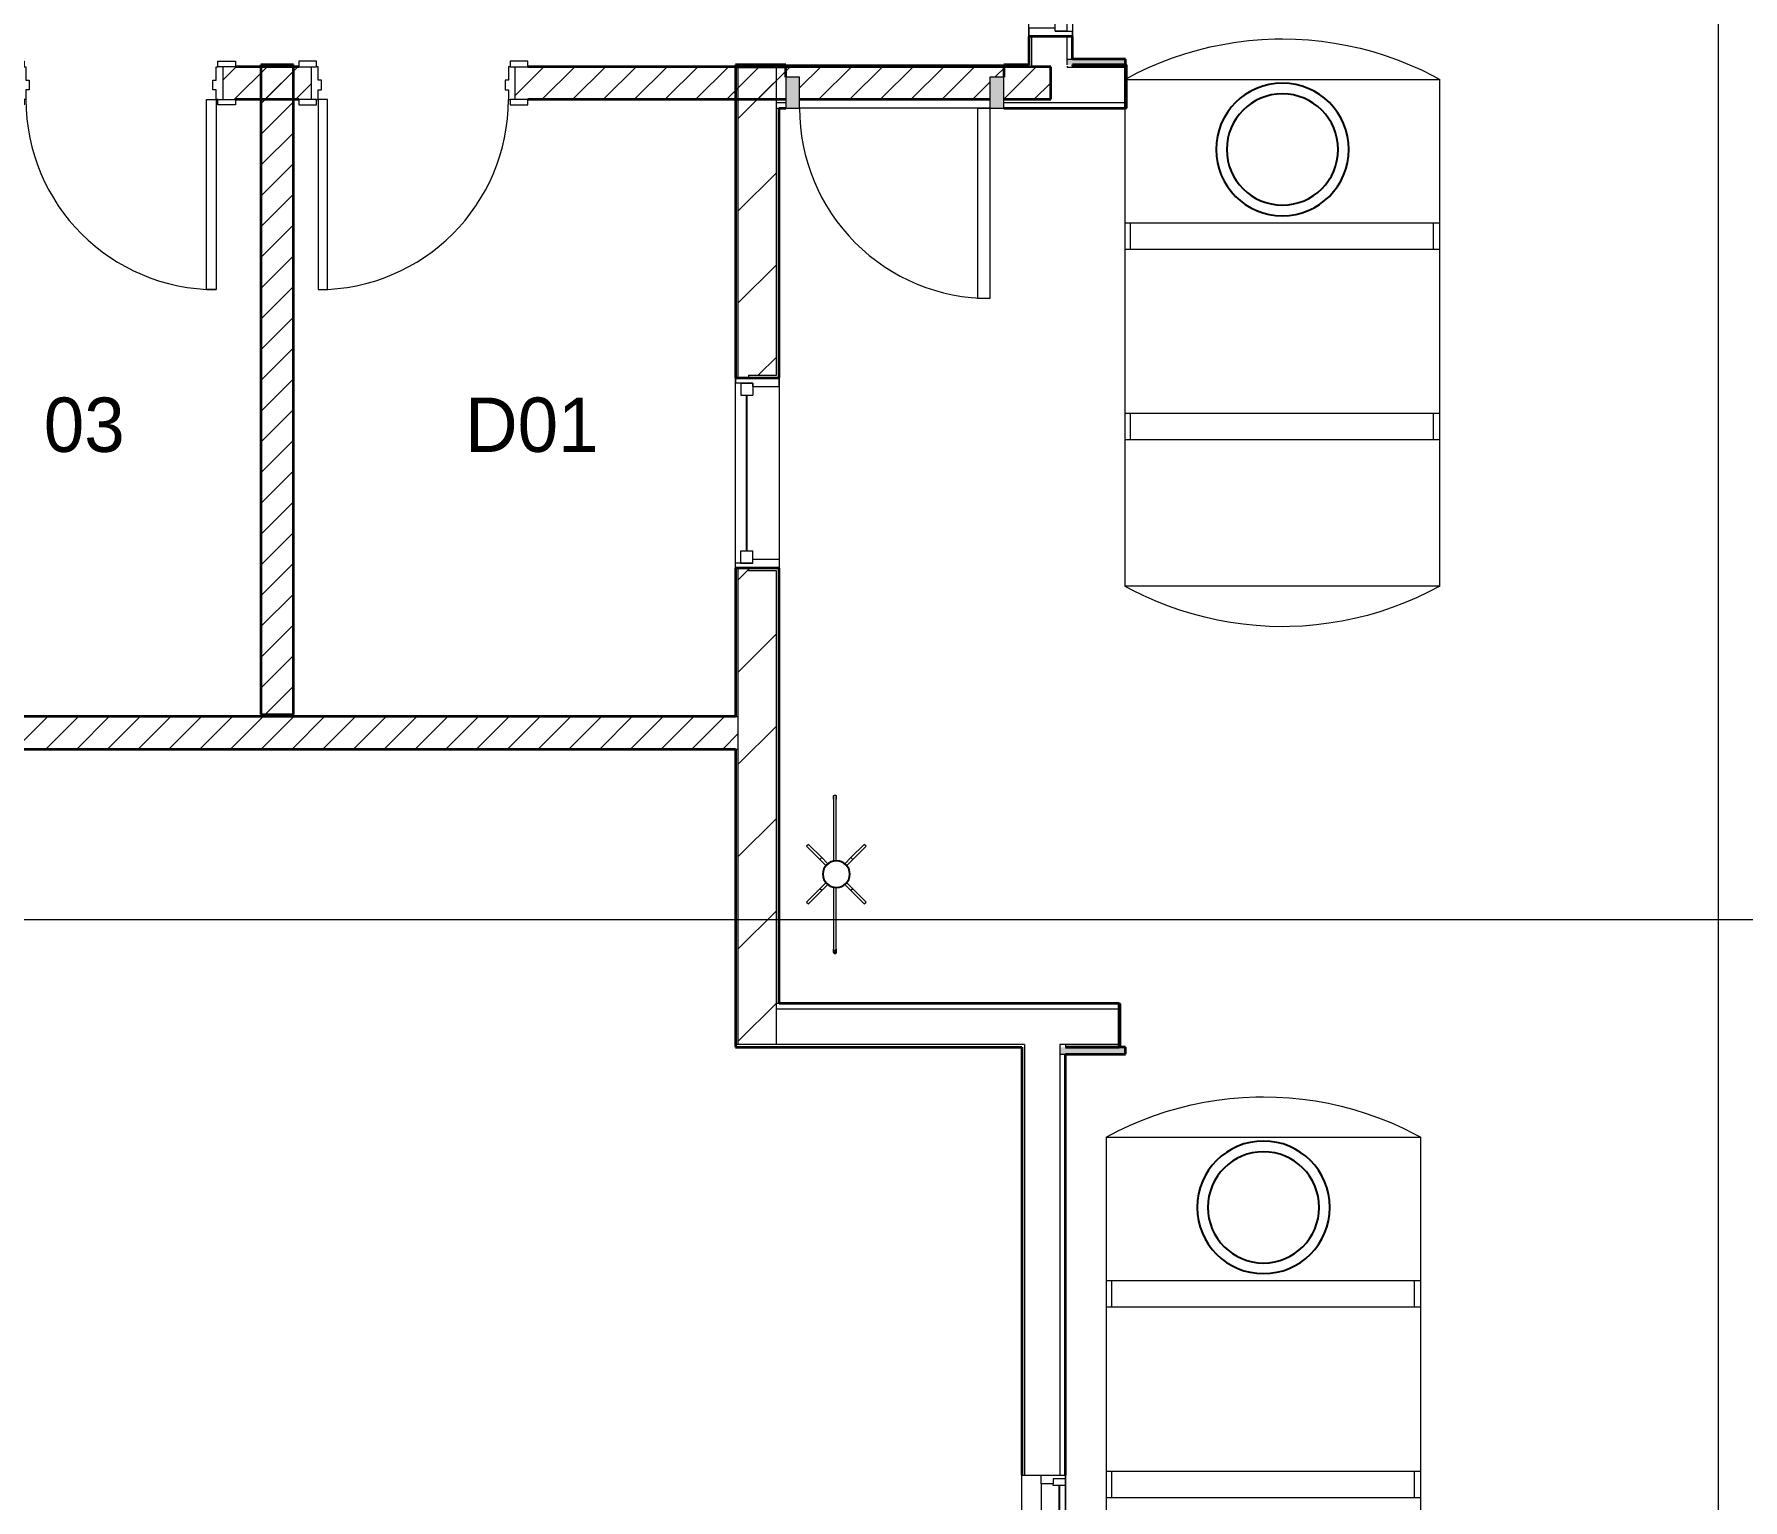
# Model space of a CAD drawing. Header units: metres. Extents: x -3 to 175, y -5 to 18.
# Drawn here: x 119.59 to 125.87, y 3.8 to 9.19 of the extents above; entities that cross this region are included whole.
import ezdxf

# ---------------------------------------------------------------- set-up
doc = ezdxf.new("R2010")
doc.units = ezdxf.units.M
for name, color, linetype, lineweight in [('A-DOOR', 7, 'Continuous', 9), ('A-DOOR-FRAM', 7, 'Continuous', 18), ('A-GENM', 7, 'Continuous', 9), ('A-GLAZ', 7, 'Continuous', 9), ('A-WALL', 7, 'Continuous', 9), ('A-WALL-PATT', 7, 'Continuous', 35), ('G-ANNO-SYMB', 7, 'Continuous', 9), ('G-ANNO-TEXT', 7, 'Continuous', 9), ('I-WALL', 7, 'Continuous', 9)]:
    doc.layers.add(name, color=color, linetype=linetype, lineweight=lineweight)
doc.styles.add('Century Gothic_1', font='GOTHIC.TTF', dxfattribs={"height": 0.2})
pattern_1 = [(45, (110.58692, 0), (-0.05656854, 0.05656854), [])]

# ---------------------------------------------------------------- blocks, each defined once
blk = doc.blocks.new('M_Corniza Generica - Blanco-2489516-N-Hab-01')
at = {"layer": 'A-GENM', "true_color": 0xc0c0c0}
blk.add_hatch(color=9, dxfattribs=at).paths.add_polyline_path([(13.0211, 8.915), (13.0211, 9.075), (13.0161, 9.075), (13.0161, 8.915)])
at = {"layer": 'A-GENM', "lineweight": 25}
for p, q in [((13.0211, 9.075), (13.0161, 9.075)), ((13.0161, 9.075), (13.0161, 8.915)), ((13.0211, 8.915), (13.0211, 9.075)), ((13.0161, 8.915), (13.0211, 8.915))]:
    blk.add_line(p, q, dxfattribs=at)
blk = doc.blocks.new('M_Corniza Generica - Blanco-V189-N-Hab-01')
at = {"layer": 'A-GENM', "true_color": 0xc0c0c0}
blk.add_hatch(color=9, dxfattribs=at).paths.add_polyline_path([(12.998, 5.4605), (12.998, 5.6205), (12.993, 5.6205), (12.993, 5.4605)])
at = {"layer": 'A-GENM', "lineweight": 25}
for p, q in [((12.998, 5.6205), (12.993, 5.6205)), ((12.993, 5.6205), (12.993, 5.4605)), ((12.998, 5.4605), (12.998, 5.6205)), ((12.993, 5.4605), (12.998, 5.4605))]:
    blk.add_line(p, q, dxfattribs=at)
blk = doc.blocks.new('M_Ventana Ponton - 650 x 1400 mm-2537208-N-Hab-01')
at = {"layer": 'A-GLAZ'}
for p, q in [((-0.325, 0.08), (0.325, 0.08)), ((0.2869, 0.08), (-0.2869, 0.08)), ((-0.29325, -0.0089), (0.29325, -0.0089)), ((0.325, -0.08), (-0.325, -0.08))]:
    blk.add_line(p, q, dxfattribs=at)
at = {"layer": 'A-GLAZ', "lineweight": 18}
for p, q in [((-0.325, -0.08), (-0.325, 0.08)), ((-0.2869, 0.08), (-0.325, 0.08)), ((-0.3123, 0.08), (-0.3123, 0.03555)), ((-0.2869, 0.08), (-0.2869, 0.03555)), ((0.2869, 0.08), (0.2869, 0.03555)), ((0.325, 0.08), (0.2869, 0.08)), ((0.3123, 0.08), (0.3123, 0.03555)), ((0.325, 0.08), (0.325, -0.08)), ((-0.3123, 0.03555), (-0.29325, 0.03555)), ((-0.2869, 0.03555), (-0.29325, 0.03555)), ((-0.29325, 0.03555), (-0.29325, -0.0089)), ((0.2869, 0.03555), (0.29325, 0.03555)), ((0.29325, 0.03555), (0.29325, -0.0089)), ((0.3123, 0.03555), (0.29325, 0.03555)), ((-0.29325, -0.0089), (-0.325, -0.0089)), ((0.325, -0.0089), (0.29325, -0.0089))]:
    blk.add_line(p, q, dxfattribs=at)
at = {"layer": 'A-GLAZ', "lineweight": 25}
blk.add_line((0.2869, 0.057775), (-0.2869, 0.057775), dxfattribs=at)
blk = doc.blocks.new('M_Instance-Window-Fixed - 700 x 1000 mm-2538513-N-Hab-01')
at = {"layer": 'A-GLAZ', "lineweight": 18}
for p, q in [((-0.35635, 0.08), (-0.3881, 0.08)), ((-0.35635, 0.08), (-0.35635, -0.01655)), ((0.28015, -0.01655), (0.28015, 0.08)), ((0.28015, 0.08), (0.3119, 0.08)), ((-0.36905, -0.01655), (-0.36905, -0.08)), ((-0.36905, -0.01655), (-0.35635, -0.01655)), ((-0.36905, -0.061), (-0.36905, -0.01655)), ((-0.36905, -0.01655), (-0.3246, -0.01655)), ((-0.36905, -0.061), (-0.3246, -0.061)), ((-0.3246, -0.061), (-0.3246, -0.01655)), ((0.29285, -0.01655), (0.2484, -0.01655)), ((0.2484, -0.061), (0.2484, -0.01655)), ((0.29285, -0.061), (0.2484, -0.061)), ((0.28015, -0.01655), (0.29285, -0.01655)), ((0.29285, -0.01655), (0.29285, -0.08)), ((0.29285, -0.061), (0.29285, -0.01655)), ((-0.3881, -0.08), (-0.36905, -0.08)), ((0.3119, -0.08), (0.29285, -0.08))]:
    blk.add_line(p, q, dxfattribs=at)
at = {"layer": 'A-GLAZ', "lineweight": 25}
blk.add_line((-0.3246, -0.038775), (0.2484, -0.038775), dxfattribs=at)
blk = doc.blocks.new('M_Instance-Window-Fixed - 700 x 1000 mm-2539680-N-Hab-01')
at = {"layer": 'A-GLAZ', "lineweight": 18}
for p, q in [((-0.3881, 0.08), (-0.36905, 0.08)), ((-0.36905, 0.01655), (-0.36905, 0.08)), ((0.3119, 0.08), (0.29285, 0.08)), ((0.29285, 0.01655), (0.29285, 0.08)), ((-0.36905, 0.061), (-0.3246, 0.061)), ((-0.36905, 0.061), (-0.36905, 0.01655)), ((-0.36905, 0.01655), (-0.35635, 0.01655)), ((-0.36905, 0.01655), (-0.3246, 0.01655)), ((-0.35635, -0.08), (-0.35635, 0.01655)), ((-0.3246, 0.061), (-0.3246, 0.01655)), ((0.29285, 0.061), (0.2484, 0.061)), ((0.2484, 0.061), (0.2484, 0.01655)), ((0.29285, 0.01655), (0.2484, 0.01655)), ((0.28015, 0.01655), (0.28015, -0.08)), ((0.28015, 0.01655), (0.29285, 0.01655)), ((0.29285, 0.061), (0.29285, 0.01655)), ((-0.35635, -0.08), (-0.3881, -0.08)), ((0.28015, -0.08), (0.3119, -0.08))]:
    blk.add_line(p, q, dxfattribs=at)
at = {"layer": 'A-GLAZ', "lineweight": 25}
blk.add_line((-0.3246, 0.038775), (0.2484, 0.038775), dxfattribs=at)
blk = doc.blocks.new('FCA_N_Puerta de alumnio_Banos - FCA_N_Puerta de aluminio_700 X 1900 mm-2586110-N-Hab-01')
at = {"layer": 'A-DOOR', "true_color": 0xc0c0c0}
h = blk.add_hatch(color=9, dxfattribs=at)
h.paths.add_polyline_path([(-0.4008, -0.0343), (-0.35, -0.0343), (-0.35, 0.08), (-0.4008, 0.08)])
h.paths.add_polyline_path([(0.35, 0.08), (0.35, -0.0343), (0.4008, -0.0343), (0.4008, 0.08)])
at = {"layer": 'A-DOOR', "lineweight": 18}
for p, q in [((-0.35, 0.78), (-0.30555, 0.78)), ((-0.35, 0.08), (-0.35, 0.78)), ((-0.30555, 0.78), (-0.30555, 0.08)), ((-0.30555, 0.08), (-0.35, 0.08))]:
    blk.add_line(p, q, dxfattribs=at)
at = {"layer": 'A-DOOR'}
blk.add_arc((-0.35, 0.08), 0.7, 360, 90, dxfattribs=at)
at = {"layer": 'A-DOOR-FRAM'}
for p, q in [((-0.35, 0.08), (-0.4008, 0.08)), ((-0.4008, 0.08), (-0.4008, -0.0343)), ((-0.35, -0.0343), (-0.35, 0.08)), ((0.4008, 0.08), (0.35, 0.08)), ((0.35, 0.08), (0.35, -0.0343)), ((0.4008, -0.0343), (0.4008, 0.08)), ((-0.4008, -0.0343), (-0.35, -0.0343)), ((0.35, -0.0343), (0.4008, -0.0343))]:
    blk.add_line(p, q, dxfattribs=at)
blk = doc.blocks.new('M_Escalera acceso cubierta - M_Escalera acceso cubierta-2778226-N-Hab-01')
at = {"layer": 'A-GENM'}
for p, q in [((-0.1025, 0.1095), (-0.1095, 0.1025)), ((-0.0607, 0.0536), (-0.1095, 0.1025)), ((-0.1025, 0.1095), (-0.0536, 0.0607)), ((0.0536, 0.0607), (0.1025, 0.1095)), ((0.1095, 0.1025), (0.0607, 0.0536)), ((0.1095, 0.1025), (0.1025, 0.1095)), ((-0.2862, 0), (-0.2864, 0)), ((-0.0493, 0.01), (-0.2765, 0.01)), ((-0.0607, 0.0536), (-0.0536, 0.0607)), ((-0.0384, 0.0313), (-0.0607, 0.0536)), ((-0.0536, 0.0607), (-0.0313, 0.0384)), ((-0.0313, 0.0384), (-0.0384, 0.0313)), ((0.0313, 0.0384), (0.0536, 0.0607)), ((0.0384, 0.0313), (0.0313, 0.0384)), ((0.0607, 0.0536), (0.0384, 0.0313)), ((0.2667, 0.01), (0.0493, 0.01)), ((0.0493, 0.01), (0.0493, 0.005)), ((0.0493, 0.005), (0.0493, 0.0002)), ((0.0536, 0.0607), (0.0607, 0.0536)), ((0.2765, 0.01), (0.2667, 0.01)), ((-0.2765, 0), (-0.0493, 0)), ((-0.1095, -0.1025), (-0.0607, -0.0536)), ((-0.0536, -0.0607), (-0.1025, -0.1095)), ((-0.0607, -0.0536), (-0.0384, -0.0313)), ((-0.0536, -0.0607), (-0.0607, -0.0536)), ((-0.0313, -0.0384), (-0.0536, -0.0607)), ((-0.0384, -0.0313), (-0.0313, -0.0384)), ((0.0313, -0.0384), (0.0384, -0.0313)), ((0.0536, -0.0607), (0.0313, -0.0384)), ((0.0384, -0.0313), (0.0607, -0.0536)), ((0.0493, 0), (0.2667, 0)), ((0.0607, -0.0536), (0.0536, -0.0607)), ((0.1025, -0.1095), (0.0536, -0.0607)), ((0.0607, -0.0536), (0.1095, -0.1025)), ((0.2667, 0), (0.2765, 0)), ((-0.1095, -0.1025), (-0.1025, -0.1095)), ((0.1025, -0.1095), (0.1095, -0.1025))]:
    blk.add_line(p, q, dxfattribs=at)
at = {"layer": 'A-GENM', "flags": 128}
for points in [[(-0.2912, 0.005), (-0.2912, 0.0052), (-0.2912, 0.0054), (-0.2912, 0.0056), (-0.2912, 0.0058), (-0.2911, 0.006), (-0.2911, 0.0062), (-0.291, 0.0064), (-0.291, 0.0066), (-0.2909, 0.0068), (-0.2908, 0.0069), (-0.2908, 0.0071), (-0.2907, 0.0073), (-0.2906, 0.0075), (-0.2905, 0.0077), (-0.2904, 0.0078), (-0.2903, 0.008), (-0.2901, 0.0081), (-0.29, 0.0083), (-0.2899, 0.0084), (-0.2897, 0.0086), (-0.2896, 0.0087), (-0.2894, 0.0089), (-0.2893, 0.009), (-0.2891, 0.0091), (-0.2889, 0.0092), (-0.2888, 0.0093), (-0.2886, 0.0094), (-0.2884, 0.0095), (-0.2882, 0.0096), (-0.2881, 0.0097), (-0.2879, 0.0097), (-0.2877, 0.0098), (-0.2875, 0.0098), (-0.2873, 0.0099), (-0.2871, 0.0099), (-0.2869, 0.01), (-0.2867, 0.01), (-0.2865, 0.01), (-0.2863, 0.01), (-0.2862, 0.01)], [(-0.2912, 0.005), (-0.2912, 0.0052), (-0.2912, 0.0054), (-0.2912, 0.0056), (-0.2912, 0.0058), (-0.2911, 0.006), (-0.2911, 0.0062), (-0.291, 0.0064), (-0.291, 0.0066), (-0.2909, 0.0068), (-0.2908, 0.0069), (-0.2908, 0.0071), (-0.2907, 0.0073), (-0.2906, 0.0075), (-0.2905, 0.0077)], [(-0.291, 0.0034), (-0.291, 0.0036), (-0.2911, 0.0038), (-0.2911, 0.004), (-0.2912, 0.0042), (-0.2912, 0.0043), (-0.2912, 0.0045), (-0.2912, 0.0047), (-0.2912, 0.0049), (-0.2912, 0.005)], [(-0.2862, 0), (-0.2864, 0), (-0.2866, 0), (-0.2868, 0), (-0.287, 0.0001), (-0.2872, 0.0001), (-0.2874, 0.0001), (-0.2876, 0.0002), (-0.2878, 0.0003), (-0.288, 0.0003), (-0.2882, 0.0004), (-0.2884, 0.0005), (-0.2886, 0.0006), (-0.2887, 0.0007), (-0.2889, 0.0008), (-0.2891, 0.0009), (-0.2892, 0.001), (-0.2894, 0.0011), (-0.2895, 0.0012), (-0.2897, 0.0014), (-0.2898, 0.0015), (-0.29, 0.0017), (-0.2901, 0.0018), (-0.2902, 0.002), (-0.2903, 0.0021), (-0.2904, 0.0023), (-0.2906, 0.0025), (-0.2907, 0.0026), (-0.2907, 0.0028), (-0.2908, 0.003), (-0.2909, 0.0032), (-0.291, 0.0034), (-0.291, 0.0036), (-0.2911, 0.0038), (-0.2911, 0.004), (-0.2912, 0.0042), (-0.2912, 0.0043), (-0.2912, 0.0045), (-0.2912, 0.0047), (-0.2912, 0.0049), (-0.2912, 0.005)], [(-0.2867, 0.01), (-0.2865, 0.01), (-0.2863, 0.01), (-0.2862, 0.01)], [(-0.2764, 0.01), (-0.2771, 0.01), (-0.2777, 0.01), (-0.2784, 0.01), (-0.279, 0.01), (-0.2796, 0.01), (-0.2802, 0.01), (-0.2807, 0.01), (-0.2813, 0.01), (-0.2818, 0.01), (-0.2822, 0.01), (-0.2827, 0.01), (-0.2831, 0.01), (-0.2836, 0.01), (-0.2839, 0.01), (-0.2843, 0.01), (-0.2846, 0.01), (-0.2849, 0.01), (-0.2852, 0.01), (-0.2854, 0.01), (-0.2856, 0.01), (-0.2858, 0.01), (-0.286, 0.01), (-0.2861, 0.01), (-0.2862, 0.01), (-0.2862, 0.01), (-0.2862, 0.01)], [(-0.2862, 0.01), (-0.2862, 0.01), (-0.2862, 0.01), (-0.2861, 0.01), (-0.286, 0.01), (-0.2859, 0.01), (-0.2857, 0.01), (-0.2855, 0.01), (-0.2852, 0.01), (-0.285, 0.01), (-0.2847, 0.01), (-0.2844, 0.01), (-0.284, 0.01), (-0.2837, 0.01), (-0.2833, 0.01), (-0.2828, 0.01), (-0.2824, 0.01), (-0.2819, 0.01), (-0.2814, 0.01), (-0.2809, 0.01), (-0.2803, 0.01), (-0.2797, 0.01), (-0.2791, 0.01), (-0.2785, 0.01), (-0.2779, 0.01), (-0.2773, 0.01), (-0.2766, 0.01), (-0.2765, 0.01)], [(-0.2862, 0.01), (-0.2862, 0.01), (-0.2862, 0.01), (-0.2861, 0.01), (-0.286, 0.01), (-0.2859, 0.01), (-0.2857, 0.01), (-0.2855, 0.01), (-0.2852, 0.01), (-0.285, 0.01), (-0.2847, 0.01), (-0.2844, 0.01), (-0.284, 0.01), (-0.2837, 0.01), (-0.2833, 0.01), (-0.2828, 0.01), (-0.2824, 0.01), (-0.2819, 0.01), (-0.2814, 0.01), (-0.2809, 0.01), (-0.2803, 0.01), (-0.2797, 0.01), (-0.2791, 0.01), (-0.2785, 0.01), (-0.2779, 0.01), (-0.2773, 0.01), (-0.2766, 0.01), (-0.2765, 0.01)], [(0.2862, 0.01), (0.2862, 0.01), (0.2862, 0.01), (0.2861, 0.01), (0.286, 0.01), (0.2859, 0.01), (0.2857, 0.01), (0.2855, 0.01), (0.2852, 0.01), (0.285, 0.01), (0.2847, 0.01), (0.2844, 0.01), (0.284, 0.01), (0.2837, 0.01), (0.2833, 0.01), (0.2828, 0.01), (0.2824, 0.01), (0.2819, 0.01), (0.2814, 0.01), (0.2809, 0.01), (0.2803, 0.01), (0.2797, 0.01), (0.2791, 0.01), (0.2785, 0.01), (0.2779, 0.01), (0.2773, 0.01), (0.2766, 0.01), (0.2759, 0.01), (0.2752, 0.01), (0.2745, 0.01), (0.2738, 0.01), (0.273, 0.01), (0.2723, 0.01), (0.2715, 0.01), (0.2708, 0.01), (0.27, 0.01), (0.2692, 0.01), (0.2685, 0.01), (0.2677, 0.01), (0.2669, 0.01), (0.2667, 0.01)], [(0.2765, 0.01), (0.2771, 0.01), (0.2778, 0.01), (0.2784, 0.01), (0.279, 0.01), (0.2796, 0.01), (0.2802, 0.01), (0.2808, 0.01), (0.2813, 0.01), (0.2818, 0.01), (0.2823, 0.01), (0.2827, 0.01), (0.2832, 0.01), (0.2836, 0.01), (0.284, 0.01), (0.2843, 0.01), (0.2846, 0.01), (0.2849, 0.01), (0.2852, 0.01), (0.2854, 0.01), (0.2856, 0.01), (0.2858, 0.01), (0.286, 0.01), (0.2861, 0.01), (0.2862, 0.01), (0.2862, 0.01), (0.2862, 0.01)], [(0.2771, 0.01), (0.2778, 0.01), (0.2784, 0.01), (0.279, 0.01), (0.2796, 0.01), (0.2802, 0.01), (0.2808, 0.01), (0.2813, 0.01), (0.2818, 0.01), (0.2823, 0.01), (0.2827, 0.01)], [(0.2828, 0.01), (0.2824, 0.01), (0.2819, 0.01), (0.2814, 0.01), (0.2809, 0.01), (0.2803, 0.01), (0.2797, 0.01), (0.2791, 0.01), (0.2785, 0.01), (0.2779, 0.01), (0.2773, 0.01)], [(0.284, 0.01), (0.2843, 0.01), (0.2846, 0.01), (0.2849, 0.01), (0.2852, 0.01), (0.2854, 0.01), (0.2856, 0.01), (0.2858, 0.01), (0.286, 0.01), (0.2861, 0.01), (0.2862, 0.01), (0.2862, 0.01), (0.2862, 0.01)], [(0.2862, 0.01), (0.2862, 0.01), (0.2862, 0.01), (0.2861, 0.01), (0.286, 0.01), (0.2859, 0.01), (0.2857, 0.01), (0.2855, 0.01), (0.2852, 0.01), (0.285, 0.01), (0.2847, 0.01), (0.2844, 0.01), (0.284, 0.01)], [(0.2862, 0.01), (0.2864, 0.01), (0.2866, 0.01), (0.2868, 0.01), (0.287, 0.0099), (0.2872, 0.0099), (0.2874, 0.0099), (0.2876, 0.0098), (0.2878, 0.0097), (0.288, 0.0097)], [(0.2862, 0.01), (0.2864, 0.01), (0.2866, 0.01), (0.2868, 0.01), (0.287, 0.0099), (0.2872, 0.0099), (0.2874, 0.0099), (0.2876, 0.0098), (0.2878, 0.0097), (0.288, 0.0097), (0.2882, 0.0096), (0.2884, 0.0095), (0.2886, 0.0094), (0.2887, 0.0093), (0.2889, 0.0092), (0.2891, 0.0091), (0.2892, 0.009), (0.2894, 0.0089), (0.2895, 0.0088), (0.2897, 0.0086), (0.2898, 0.0085), (0.29, 0.0083), (0.2901, 0.0082), (0.2902, 0.008), (0.2903, 0.0079), (0.2904, 0.0077), (0.2906, 0.0075), (0.2907, 0.0074), (0.2907, 0.0072), (0.2908, 0.007), (0.2909, 0.0068), (0.291, 0.0066), (0.291, 0.0064), (0.2911, 0.0062), (0.2911, 0.006), (0.2912, 0.0058), (0.2912, 0.0057), (0.2912, 0.0055), (0.2912, 0.0053), (0.2912, 0.0051), (0.2912, 0.005)], [(0.2912, 0.005), (0.2912, 0.0048), (0.2912, 0.0046), (0.2912, 0.0044), (0.2912, 0.0042), (0.2911, 0.004), (0.2911, 0.0038), (0.291, 0.0036), (0.291, 0.0034), (0.2909, 0.0032), (0.2908, 0.0031), (0.2908, 0.0029), (0.2907, 0.0027), (0.2906, 0.0025), (0.2905, 0.0023), (0.2904, 0.0022), (0.2903, 0.002), (0.2901, 0.0019), (0.29, 0.0017), (0.2899, 0.0016), (0.2897, 0.0014), (0.2896, 0.0013), (0.2894, 0.0011), (0.2893, 0.001), (0.2891, 0.0009), (0.2889, 0.0008), (0.2888, 0.0007), (0.2886, 0.0006), (0.2884, 0.0005), (0.2882, 0.0004), (0.2881, 0.0003), (0.2879, 0.0003), (0.2877, 0.0002), (0.2875, 0.0002), (0.2873, 0.0001), (0.2871, 0.0001), (0.2869, 0), (0.2867, 0), (0.2865, 0), (0.2863, 0), (0.2862, 0)], [(0.2879, 0.0003), (0.2877, 0.0002), (0.2875, 0.0002), (0.2873, 0.0001), (0.2871, 0.0001), (0.2869, 0), (0.2867, 0), (0.2865, 0), (0.2863, 0), (0.2862, 0)], [(0.2912, 0.005), (0.2912, 0.0048), (0.2912, 0.0046), (0.2912, 0.0044), (0.2912, 0.0042), (0.2911, 0.004), (0.2911, 0.0038), (0.291, 0.0036), (0.291, 0.0034), (0.2909, 0.0032), (0.2908, 0.0031), (0.2908, 0.0029), (0.2907, 0.0027), (0.2906, 0.0025), (0.2905, 0.0023), (0.2904, 0.0022), (0.2903, 0.002), (0.2901, 0.0019), (0.29, 0.0017), (0.2899, 0.0016), (0.2897, 0.0014)], [(0.2898, 0.0085), (0.29, 0.0083), (0.2901, 0.0082), (0.2902, 0.008), (0.2903, 0.0079), (0.2904, 0.0077), (0.2906, 0.0075), (0.2907, 0.0074), (0.2907, 0.0072), (0.2908, 0.007), (0.2909, 0.0068), (0.291, 0.0066), (0.291, 0.0064), (0.2911, 0.0062), (0.2911, 0.006), (0.2912, 0.0058), (0.2912, 0.0057), (0.2912, 0.0055), (0.2912, 0.0053), (0.2912, 0.0051), (0.2912, 0.005)], [(-0.2765, 0), (-0.2771, 0), (-0.2778, 0), (-0.2784, 0), (-0.279, 0), (-0.2796, 0), (-0.2802, 0), (-0.2808, 0), (-0.2813, 0), (-0.2818, 0), (-0.2823, 0), (-0.2827, 0), (-0.2832, 0), (-0.2836, 0), (-0.284, 0), (-0.2843, 0), (-0.2846, 0), (-0.2849, 0), (-0.2852, 0), (-0.2854, 0), (-0.2856, 0), (-0.2858, 0), (-0.286, 0), (-0.2861, 0), (-0.2862, 0), (-0.2862, 0), (-0.2862, 0)], [(-0.2862, 0), (-0.2862, 0), (-0.2862, 0), (-0.2861, 0), (-0.286, 0), (-0.2859, 0), (-0.2857, 0), (-0.2855, 0), (-0.2852, 0), (-0.285, 0), (-0.2847, 0), (-0.2844, 0), (-0.284, 0), (-0.2837, 0), (-0.2833, 0), (-0.2828, 0), (-0.2824, 0), (-0.2819, 0), (-0.2814, 0), (-0.2809, 0), (-0.2803, 0), (-0.2797, 0), (-0.2791, 0), (-0.2785, 0), (-0.2779, 0), (-0.2773, 0), (-0.2766, 0)], [(-0.2765, 0), (-0.2771, 0), (-0.2778, 0), (-0.2784, 0), (-0.279, 0), (-0.2796, 0), (-0.2802, 0), (-0.2808, 0), (-0.2813, 0), (-0.2818, 0), (-0.2823, 0), (-0.2827, 0), (-0.2832, 0), (-0.2836, 0), (-0.284, 0), (-0.2843, 0), (-0.2846, 0), (-0.2849, 0), (-0.2852, 0), (-0.2854, 0), (-0.2856, 0), (-0.2858, 0), (-0.286, 0), (-0.2861, 0), (-0.2862, 0), (-0.2862, 0), (-0.2862, 0)], [(0.2667, 0), (0.2675, 0), (0.2683, 0), (0.269, 0), (0.2698, 0), (0.2706, 0), (0.2713, 0), (0.2721, 0), (0.2728, 0), (0.2736, 0), (0.2743, 0), (0.275, 0), (0.2757, 0), (0.2764, 0), (0.2771, 0), (0.2777, 0), (0.2784, 0), (0.279, 0), (0.2796, 0), (0.2802, 0), (0.2807, 0), (0.2813, 0), (0.2818, 0), (0.2822, 0), (0.2827, 0), (0.2831, 0), (0.2836, 0), (0.2839, 0), (0.2843, 0), (0.2846, 0), (0.2849, 0), (0.2852, 0), (0.2854, 0), (0.2856, 0), (0.2858, 0), (0.286, 0), (0.2861, 0), (0.2862, 0), (0.2862, 0), (0.2862, 0)], [(0.2862, 0), (0.2862, 0), (0.2862, 0), (0.2861, 0), (0.286, 0), (0.2859, 0), (0.2857, 0), (0.2855, 0), (0.2852, 0), (0.285, 0), (0.2847, 0), (0.2844, 0), (0.284, 0), (0.2837, 0), (0.2833, 0), (0.2828, 0), (0.2824, 0), (0.2819, 0), (0.2814, 0), (0.2809, 0), (0.2803, 0), (0.2797, 0), (0.2791, 0), (0.2785, 0), (0.2779, 0), (0.2773, 0), (0.2766, 0), (0.2765, 0)], [(0.2771, 0), (0.2777, 0), (0.2784, 0), (0.279, 0), (0.2796, 0), (0.2802, 0), (0.2807, 0), (0.2813, 0), (0.2818, 0), (0.2822, 0), (0.2827, 0)], [(0.2828, 0), (0.2824, 0), (0.2819, 0), (0.2814, 0), (0.2809, 0), (0.2803, 0), (0.2797, 0), (0.2791, 0), (0.2785, 0), (0.2779, 0), (0.2773, 0)], [(0.2862, 0), (0.2862, 0), (0.2862, 0), (0.2861, 0), (0.286, 0), (0.2859, 0), (0.2857, 0), (0.2855, 0)], [(0.2856, 0), (0.2858, 0), (0.286, 0), (0.2861, 0), (0.2862, 0), (0.2862, 0), (0.2862, 0)]]:
    blk.add_lwpolyline(points, dxfattribs=at)
at = {"layer": 'A-GENM', "lineweight": 25, "flags": 128}
for points in [[(-0.2812, 0.005), (-0.2815, 0.0067), (-0.2824, 0.0082), (-0.2837, 0.0093), (-0.2854, 0.0099), (-0.2871, 0.0099), (-0.2887, 0.0093), (-0.2901, 0.0082), (-0.2909, 0.0067), (-0.2912, 0.005)], [(-0.2912, 0.005), (-0.2909, 0.0033), (-0.2901, 0.0018), (-0.2887, 0.0007), (-0.2871, 0.0001), (-0.2854, 0.0001), (-0.2837, 0.0007), (-0.2824, 0.0018), (-0.2815, 0.0033), (-0.2812, 0.005)]]:
    blk.add_lwpolyline(points, dxfattribs=at)
at = {"layer": 'A-GENM', "lineweight": 25}
for start, end in [(360, 180), (180, 360)]:
    blk.add_arc((0, 0), 0.0493, start, end, dxfattribs=at)
at = {"layer": 'A-GENM'}
for centre, start_param, end_param in [((-0.0493, 0.005), 5.497787, 6.283185), ((0.0493, 0.005), 0, 0.785398)]:
    blk.add_ellipse(centre, major_axis=(0, 0.005), ratio=0.5, start_param=start_param, end_param=end_param, dxfattribs=at)
blk = doc.blocks.new('M_Estanque - M_Estanque-2786569-N-Hab-01')
at = {"layer": 'A-GENM'}
for p, q in [((-0.5726, 0.8394), (0, 0.8394)), ((0, 0.8394), (0.579, 0.8394)), ((0.579, -1.0253), (0.579, 0.8394)), ((-0.579, 0.7331), (-0.579, -1.0253)), ((-0.5779, 0.215), (-0.5779, 0.3109)), ((0, 0.3109), (-0.5779, 0.3109)), ((-0.5593, 0.3109), (-0.5593, 0.215)), ((0.5779, 0.3109), (0, 0.3109)), ((0.5559, 0.215), (0.5559, 0.3109)), ((0.5779, 0.3109), (0.5779, 0.215)), ((-0.5779, 0.215), (0, 0.215)), ((0, 0.215), (0.5779, 0.215)), ((-0.5779, -0.4857), (-0.5779, -0.3898)), ((0, -0.3898), (-0.5779, -0.3898)), ((-0.5593, -0.3898), (-0.5593, -0.4857)), ((0.5779, -0.3898), (0, -0.3898)), ((0.5559, -0.4857), (0.5559, -0.3898)), ((0.5779, -0.3898), (0.5779, -0.4857)), ((-0.5779, -0.4857), (0, -0.4857)), ((0, -0.4857), (0.5779, -0.4857)), ((0, -1.0253), (-0.579, -1.0253)), ((0.579, -1.0253), (0, -1.0253))]:
    blk.add_line(p, q, dxfattribs=at)
at = {"layer": 'A-GENM', "flags": 128}
for points in [[(-0.5724, 0.8429), (-0.5364, 0.8618), (-0.493, 0.8824), (-0.4489, 0.9012), (-0.4039, 0.9183), (-0.3584, 0.9335), (-0.3123, 0.9469), (-0.2656, 0.9585), (-0.2186, 0.9682), (-0.1712, 0.976), (-0.1235, 0.9818), (-0.0756, 0.9858), (-0.0276, 0.9879), (0, 0.9882)], [(0, 0.9882), (0.048, 0.9873), (0.096, 0.9844), (0.1438, 0.9796), (0.1914, 0.9729), (0.2386, 0.9643), (0.2855, 0.9538), (0.3319, 0.9414), (0.3778, 0.9272), (0.4231, 0.9112), (0.4677, 0.8934), (0.5116, 0.8738), (0.5546, 0.8525), (0.579, 0.8394)], [(0, -1.1741), (-0.048, -1.1731), (-0.096, -1.1702), (-0.1438, -1.1654), (-0.1914, -1.1587), (-0.2386, -1.1501), (-0.2855, -1.1396), (-0.3319, -1.1273), (-0.3778, -1.1131), (-0.4231, -1.0971), (-0.4677, -1.0793), (-0.5116, -1.0597), (-0.5546, -1.0383), (-0.579, -1.0253)], [(0.579, -1.0253), (0.5364, -1.0476), (0.493, -1.0682), (0.4489, -1.087), (0.4039, -1.1041), (0.3584, -1.1194), (0.3123, -1.1328), (0.2656, -1.1443), (0.2186, -1.154), (0.1712, -1.1618), (0.1235, -1.1677), (0.0756, -1.1717), (0.0276, -1.1738), (0, -1.1741)]]:
    blk.add_lwpolyline(points, dxfattribs=at)
at = {"layer": 'A-GENM', "lineweight": 25}
for centre, radius, start, end in [((0, 0.5815), 0.244, 360, 180), ((0, 0.5814), 0.2047, 360, 180), ((0, 0.5815), 0.244, 180, 360), ((0, 0.5814), 0.2047, 180, 360)]:
    blk.add_arc(centre, radius, start, end, dxfattribs=at)
blk = doc.blocks.new('M_Estanque - M_Estanque-V218-N-Hab-01')
at = {"layer": 'A-GENM'}
for p, q in [((-0.579, 0.8394), (-0.579, -1.0253)), ((-0.579, 0.8394), (0, 0.8394)), ((0, 0.8394), (0.579, 0.8394)), ((0.579, -1.0253), (0.579, 0.8394)), ((-0.5779, 0.215), (-0.5779, 0.3109)), ((0, 0.3109), (-0.5779, 0.3109)), ((-0.5593, 0.3109), (-0.5593, 0.215)), ((0.5779, 0.3109), (0, 0.3109)), ((0.5559, 0.215), (0.5559, 0.3109)), ((0.5779, 0.3109), (0.5779, 0.215)), ((-0.5779, 0.215), (0, 0.215)), ((0, 0.215), (0.5779, 0.215)), ((-0.5779, -0.4857), (-0.5779, -0.3898)), ((0, -0.3898), (-0.5779, -0.3898)), ((-0.5593, -0.3898), (-0.5593, -0.4857)), ((0.5779, -0.3898), (0, -0.3898)), ((0.5559, -0.4857), (0.5559, -0.3898)), ((0.5779, -0.3898), (0.5779, -0.4857)), ((-0.5779, -0.4857), (0, -0.4857)), ((0, -0.4857), (0.5779, -0.4857)), ((0, -1.0253), (-0.579, -1.0253)), ((0.579, -1.0253), (0, -1.0253))]:
    blk.add_line(p, q, dxfattribs=at)
at = {"layer": 'A-GENM', "flags": 128}
for points in [[(-0.579, 0.8394), (-0.5364, 0.8618), (-0.493, 0.8824), (-0.4489, 0.9012), (-0.4039, 0.9183), (-0.3584, 0.9335), (-0.3123, 0.9469), (-0.2656, 0.9585), (-0.2186, 0.9682), (-0.1712, 0.976), (-0.1235, 0.9818), (-0.0756, 0.9858), (-0.0276, 0.9879), (0, 0.9882)], [(0, 0.9882), (0.048, 0.9873), (0.096, 0.9844), (0.1438, 0.9796), (0.1914, 0.9729), (0.2386, 0.9643), (0.2855, 0.9538), (0.3319, 0.9414), (0.3778, 0.9272), (0.4231, 0.9112), (0.4677, 0.8934), (0.5116, 0.8738), (0.5546, 0.8525), (0.579, 0.8394)], [(0, -1.1741), (-0.048, -1.1731), (-0.096, -1.1702), (-0.1438, -1.1654), (-0.1914, -1.1587), (-0.2386, -1.1501), (-0.2855, -1.1396), (-0.3319, -1.1273), (-0.3778, -1.1131), (-0.4231, -1.0971), (-0.4677, -1.0793), (-0.5116, -1.0597), (-0.5546, -1.0383), (-0.579, -1.0253)], [(0.579, -1.0253), (0.5364, -1.0476), (0.493, -1.0682), (0.4489, -1.087), (0.4039, -1.1041), (0.3584, -1.1194), (0.3123, -1.1328), (0.2656, -1.1443), (0.2186, -1.154), (0.1712, -1.1618), (0.1235, -1.1677), (0.0756, -1.1717), (0.0276, -1.1738), (0, -1.1741)]]:
    blk.add_lwpolyline(points, dxfattribs=at)
at = {"layer": 'A-GENM', "lineweight": 25}
for centre, radius, start, end in [((0, 0.5815), 0.244, 360, 180), ((0, 0.5814), 0.2047, 360, 180), ((0, 0.5815), 0.244, 180, 360), ((0, 0.5814), 0.2047, 180, 360)]:
    blk.add_arc(centre, radius, start, end, dxfattribs=at)
blk = doc.blocks.new('M_Door-Interior-Single-Flush_Panel-Wood - 700 x 2100mm-3151575-N-Hab-01')
at = {"layer": 'A-DOOR', "lineweight": 18}
for p, q in [((0.35, 0.756825), (0.315, 0.756825)), ((0.315, 0.756825), (0.315, 0.056825)), ((0.35, 0.056825), (0.35, 0.756825)), ((0.315, 0.056825), (0.35, 0.056825))]:
    blk.add_line(p, q, dxfattribs=at)
at = {"layer": 'A-DOOR'}
for p, q in [((-0.35635, 0.076825), (-0.42135, 0.076825)), ((-0.42135, 0.076825), (-0.42135, 0.056825)), ((-0.35635, 0.056825), (-0.35635, 0.076825)), ((0.42135, 0.076825), (0.35635, 0.076825)), ((0.35635, 0.076825), (0.35635, 0.056825)), ((0.42135, 0.056825), (0.42135, 0.076825)), ((-0.42135, 0.056825), (-0.35635, 0.056825)), ((0.35635, 0.056825), (0.42135, 0.056825)), ((-0.35635, -0.063175), (-0.42135, -0.063175)), ((-0.42135, -0.063175), (-0.42135, -0.083175)), ((-0.42135, -0.083175), (-0.35635, -0.083175)), ((-0.35635, -0.083175), (-0.35635, -0.063175)), ((0.42135, -0.063175), (0.35635, -0.063175)), ((0.35635, -0.063175), (0.35635, -0.083175)), ((0.35635, -0.083175), (0.42135, -0.083175)), ((0.42135, -0.083175), (0.42135, -0.063175))]:
    blk.add_line(p, q, dxfattribs=at)
blk.add_arc((0.35, 0.056825), 0.7, 90, 180, dxfattribs=at)
at = {"layer": 'A-DOOR-FRAM'}
for p, q in [((-0.375, 0.056825), (-0.375, -0.063175)), ((-0.35, 0.056825), (-0.35635, 0.056825)), ((-0.35, 0.021825), (-0.35, 0.056825)), ((-0.3373, 0.021825), (-0.35, 0.021825)), ((-0.3373, -0.0131), (-0.3373, 0.021825)), ((0.35, 0.021825), (0.3373, 0.021825)), ((0.3373, 0.021825), (0.3373, -0.0131)), ((0.35, 0.056825), (0.35, 0.021825)), ((0.35635, 0.056825), (0.35, 0.056825)), ((0.375, -0.063175), (0.375, 0.056825)), ((-0.35, -0.063175), (-0.35, -0.0131)), ((-0.35, -0.0131), (-0.3373, -0.0131)), ((0.3373, -0.0131), (0.35, -0.0131)), ((0.35, -0.0131), (0.35, -0.063175)), ((-0.35635, -0.063175), (-0.35, -0.063175)), ((0.35, -0.063175), (0.35635, -0.063175))]:
    blk.add_line(p, q, dxfattribs=at)
blk = doc.blocks.new('M_Door-Interior-Single-Flush_Panel-Wood - 700 x 2100mm-3152536-N-Hab-01')
at = {"layer": 'A-DOOR'}
for p, q in [((-0.42135, 0.083175), (-0.35635, 0.083175)), ((-0.42135, 0.063175), (-0.42135, 0.083175)), ((-0.35635, 0.063175), (-0.42135, 0.063175)), ((-0.35635, 0.083175), (-0.35635, 0.063175)), ((0.35635, 0.083175), (0.42135, 0.083175)), ((0.35635, 0.063175), (0.35635, 0.083175)), ((0.42135, 0.063175), (0.35635, 0.063175)), ((0.42135, 0.083175), (0.42135, 0.063175)), ((-0.42135, -0.056825), (-0.35635, -0.056825)), ((-0.42135, -0.076825), (-0.42135, -0.056825)), ((-0.35635, -0.056825), (-0.35635, -0.076825)), ((0.35635, -0.056825), (0.42135, -0.056825)), ((0.35635, -0.076825), (0.35635, -0.056825)), ((0.42135, -0.056825), (0.42135, -0.076825)), ((-0.35635, -0.076825), (-0.42135, -0.076825)), ((0.42135, -0.076825), (0.35635, -0.076825))]:
    blk.add_line(p, q, dxfattribs=at)
at = {"layer": 'A-DOOR', "lineweight": 18}
for p, q in [((0.315, -0.056825), (0.35, -0.056825)), ((0.315, -0.756825), (0.315, -0.056825)), ((0.35, -0.056825), (0.35, -0.756825)), ((0.35, -0.756825), (0.315, -0.756825))]:
    blk.add_line(p, q, dxfattribs=at)
at = {"layer": 'A-DOOR'}
blk.add_arc((0.35, -0.056825), 0.7, 180, 270, dxfattribs=at)
at = {"layer": 'A-DOOR-FRAM'}
for p, q in [((-0.375, -0.056825), (-0.375, 0.063175)), ((-0.35635, 0.063175), (-0.35, 0.063175)), ((-0.35, 0.063175), (-0.35, 0.0131)), ((0.35, 0.063175), (0.35635, 0.063175)), ((0.35, 0.0131), (0.35, 0.063175)), ((0.375, 0.063175), (0.375, -0.056825)), ((-0.35, 0.0131), (-0.3373, 0.0131)), ((-0.3373, 0.0131), (-0.3373, -0.021825)), ((0.3373, 0.0131), (0.35, 0.0131)), ((0.3373, -0.021825), (0.3373, 0.0131)), ((-0.35, -0.056825), (-0.35635, -0.056825)), ((-0.35, -0.021825), (-0.35, -0.056825)), ((-0.3373, -0.021825), (-0.35, -0.021825)), ((0.35, -0.021825), (0.3373, -0.021825)), ((0.35, -0.056825), (0.35, -0.021825)), ((0.35635, -0.056825), (0.35, -0.056825))]:
    blk.add_line(p, q, dxfattribs=at)

msp = doc.modelspace()

# ---------------------------------------------------------------- hatches: boundary and pattern name
at = {"layer": 'A-WALL-PATT', "lineweight": 9}
h = msp.add_hatch(dxfattribs=at)
h.set_pattern_fill('FP_3', color=256, style=0, pattern_type=2)
h.set_pattern_definition(pattern_1)
h.paths.add_polyline_path([(122.354, 8.9477), (122.354, 9.0293), (122.4048, 9.0293), (122.4048, 8.9477), (123.1048, 8.9477), (123.1048, 9.0293), (123.1556, 9.0293), (123.1556, 8.9477), (123.3283, 8.9477), (123.3283, 9.0677), (121.3593, 9.0677), (121.3593, 8.9477), (121.4057, 8.9477)])
h.paths.add_polyline_path([(120.563, 8.9477), (120.6093, 8.9477), (120.6093, 9.0677), (120.2843, 9.0677), (120.2843, 8.9477), (120.3307, 8.9477)])
h.paths.add_polyline_path([(119.5343, 8.9477), (119.5343, 9.0677), (116.4886, 9.0677), (116.4886, 8.9477), (119.488, 8.9477)])
h = msp.add_hatch(dxfattribs=at)
h.set_pattern_fill('FP_3', color=256, style=0, pattern_type=2)
h.set_pattern_definition(pattern_1)
h.paths.add_polyline_path([(120.5432, 6.6846), (120.5432, 9.075), (120.4232, 9.075), (120.4232, 6.6846)])
h = msp.add_hatch(dxfattribs=at)
h.set_pattern_fill('FP_5', color=256, style=0, pattern_type=2)
h.set_pattern_definition([(45, (110.58692, 0), (-0.1697056, 0.1697056), [])])
h.paths.add_polyline_path([(122.3195, 5.471), (122.3195, 7.2127), (122.2171, 7.2127), (122.2171, 7.2227), (122.1795, 7.2227), (122.1795, 5.471)])
h.paths.add_polyline_path([(122.1795, 7.9227), (122.2171, 7.9227), (122.2171, 7.9327), (122.3195, 7.9327), (122.3195, 9.065), (122.1795, 9.065), (122.1795, 8.147)])
for points in [[(123.603, 9.07), (123.603, 9.095), (123.3883, 9.095), (123.3883, 9.075), (123.4083, 9.075), (123.4083, 9.07), (123.4618, 9.07)], [(123.3824, 5.4355), (123.603, 5.4355), (123.603, 5.4605), (123.3624, 5.4605), (123.3624, 5.4355)]]:
    msp.add_hatch(color=256, dxfattribs=at).paths.add_polyline_path(points)
h = msp.add_hatch(dxfattribs=at)
h.set_pattern_fill('FP_3', color=256, style=0, pattern_type=2)
h.set_pattern_definition(pattern_1)
h.paths.add_polyline_path([(122.1795, 6.5573), (122.1795, 6.6773), (118.5764, 6.6773), (118.5764, 6.5573), (122.1695, 6.5573)])

# ---------------------------------------------------------------- linework, layer by layer
at = {"layer": 'A-WALL'}
for p, q in [((123.2583, 9.1793), (123.2583, 9.065)), ((123.3883, 9.075), (123.3883, 9.1793)), ((122.1695, 9.065), (122.354, 9.065)), ((122.1795, 7.9227), (122.1795, 9.065)), ((122.3195, 7.9327), (122.3195, 9.065)), ((123.2583, 9.065), (123.1556, 9.065)), ((123.3883, 9.095), (123.4083, 9.095)), ((123.3883, 9.07), (123.3883, 9.065)), ((123.603, 9.065), (123.3883, 9.065)), ((123.4083, 9.07), (123.4083, 9.065)), ((122.354, 8.935), (122.3195, 8.935)), ((123.603, 8.935), (123.1556, 8.935)), ((122.3195, 8.915), (122.3295, 8.915)), ((122.1695, 7.2227), (122.1695, 7.9227)), ((122.2171, 7.9327), (122.3195, 7.9327)), ((122.2171, 7.9327), (122.2171, 7.9227)), ((122.3295, 7.9227), (122.3295, 7.2227)), ((122.1795, 5.471), (122.1795, 7.2227)), ((122.2171, 7.2227), (122.2171, 7.2127)), ((122.3195, 7.2127), (122.2171, 7.2127)), ((122.3195, 5.471), (122.3195, 7.2127)), ((122.1695, 6.6773), (122.1795, 6.6773)), ((122.1695, 6.5573), (122.1795, 6.5573)), ((122.3295, 5.621), (122.3195, 5.621)), ((123.5799, 5.601), (122.3195, 5.601)), ((123.2324, 5.471), (122.1695, 5.471)), ((123.2324, 5.471), (123.2324, 3.886)), ((123.3624, 5.471), (123.3624, 3.886)), ((123.5799, 5.471), (123.3624, 5.471)), ((123.3824, 5.471), (123.3824, 5.461)), ((123.3624, 5.4355), (123.3824, 5.4355))]:
    msp.add_line(p, q, dxfattribs=at)
at = {"layer": 'A-WALL', "lineweight": 35}
for p, q in [((120.563, 9.0677), (120.3307, 9.0677)), ((120.4232, 9.075), (120.4232, 6.6846)), ((120.5432, 9.075), (120.4232, 9.075)), ((120.5432, 6.6846), (120.5432, 9.075)), ((123.3283, 9.0677), (121.4057, 9.0677)), ((122.3295, 9.075), (122.1695, 9.075)), ((122.1695, 9.075), (122.1695, 7.9227)), ((123.3283, 8.9477), (123.3283, 9.0677)), ((120.3307, 8.9477), (120.563, 8.9477)), ((121.4057, 8.9477), (122.354, 8.9477)), ((122.4048, 8.9477), (123.1048, 8.9477)), ((123.1556, 8.9477), (123.3283, 8.9477)), ((122.3295, 7.9227), (122.3295, 8.915)), ((122.1695, 7.9227), (122.3295, 7.9227)), ((122.3295, 7.2227), (122.1695, 7.2227)), ((122.1695, 7.2227), (122.1695, 6.6773)), ((122.3295, 5.621), (122.3295, 7.2227)), ((122.1695, 6.6773), (118.5764, 6.6773)), ((120.4232, 6.6846), (120.5432, 6.6846)), ((118.4564, 6.5573), (122.1695, 6.5573)), ((122.1695, 6.5573), (122.1695, 5.461)), ((122.1695, 5.461), (122.3295, 5.461))]:
    msp.add_line(p, q, dxfattribs=at)
at = {"layer": 'G-ANNO-SYMB', "lineweight": 18}
for p, q in [((125.7845, -2.9512), (125.7845, 13.4359)), ((104.7197, 5.93), (127.0379, 5.93))]:
    msp.add_line(p, q, dxfattribs=at)
at = {"layer": 'I-WALL'}
for p, q in [((123.2483, 9.1793), (123.2483, 9.8793)), ((123.4083, 9.8793), (123.4083, 9.1793)), ((122.354, 9.075), (123.1556, 9.075)), ((123.1048, 8.915), (122.4048, 8.915))]:
    msp.add_line(p, q, dxfattribs=at)
at = {"layer": 'I-WALL', "lineweight": 35}
for p, q in [((123.4083, 9.1793), (123.2483, 9.1793)), ((123.2483, 9.1793), (123.2483, 9.075)), ((123.4083, 9.095), (123.4083, 9.1793)), ((122.354, 9.075), (122.3295, 9.075)), ((122.354, 9.0293), (122.354, 9.075)), ((123.2483, 9.075), (123.1556, 9.075)), ((123.1556, 9.075), (123.1556, 9.0293)), ((123.603, 9.095), (123.4083, 9.095)), ((123.603, 9.075), (123.4083, 9.075)), ((123.4083, 9.075), (123.4083, 9.07)), ((123.4083, 9.07), (123.603, 9.07)), ((123.603, 8.915), (123.603, 9.095)), ((122.3295, 8.915), (122.354, 8.915)), ((123.1556, 8.915), (123.603, 8.915)), ((123.5799, 5.621), (122.3295, 5.621)), ((123.5799, 5.461), (123.5799, 5.621)), ((122.3295, 5.461), (123.2224, 5.461)), ((123.2224, 5.461), (123.2224, 3.886)), ((123.3824, 5.4605), (123.3824, 5.461)), ((123.3824, 5.461), (123.5799, 5.461)), ((123.603, 5.4605), (123.3824, 5.4605)), ((123.3824, 3.886), (123.3824, 5.4355)), ((123.3824, 5.4355), (123.603, 5.4355)), ((123.603, 5.4355), (123.603, 5.4605))]:
    msp.add_line(p, q, dxfattribs=at)

# ---------------------------------------------------------------- block references
at = {"layer": 'A-DOOR'}
msp.add_blockref('M_Door-Interior-Single-Flush_Panel-Wood - 700 x 2100mm-3152536-N-Hab-01', (119.9093, 9.0045), dxfattribs=at)
at = {"layer": 'A-DOOR', "rotation": 180}
for name, p in [('M_Door-Interior-Single-Flush_Panel-Wood - 700 x 2100mm-3151575-N-Hab-01', (120.9843, 9.0045)), ('FCA_N_Puerta de alumnio_Banos - FCA_N_Puerta de aluminio_700 X 1900 mm-2586110-N-Hab-01', (122.7548, 8.995))]:
    msp.add_blockref(name, p, dxfattribs=at)
at = {"layer": 'A-GENM'}
for name, p in [('M_Estanque - M_Estanque-2786569-N-Hab-01', (124.1805, 8.1818)), ('M_Corniza Generica - Blanco-2489516-N-Hab-01', (110.5869, 0)), ('M_Corniza Generica - Blanco-V189-N-Hab-01', (110.5869, 0)), ('M_Estanque - M_Estanque-V218-N-Hab-01', (124.1109, 4.29))]:
    msp.add_blockref(name, p, dxfattribs=at)
at = {"layer": 'A-GENM', "rotation": 89.99999999999955}
msp.add_blockref('M_Escalera acceso cubierta - M_Escalera acceso cubierta-2778226-N-Hab-01', (122.54, 6.0972), dxfattribs=at)
at = {"layer": 'A-GLAZ', "lineweight": 18, "rotation": 89.99999999999955}
for name, p in [('M_Instance-Window-Fixed - 700 x 1000 mm-2538513-N-Hab-01', (123.3283, 9.5674)), ('M_Instance-Window-Fixed - 700 x 1000 mm-2539680-N-Hab-01', (122.2495, 7.6108))]:
    msp.add_blockref(name, p, dxfattribs=at)
at = {"layer": 'A-GLAZ', "rotation": 269.9999999999995}
msp.add_blockref('M_Ventana Ponton - 650 x 1400 mm-2537208-N-Hab-01', (123.3024, 3.561), dxfattribs=at)

# ---------------------------------------------------------------- texts
at = {"layer": 'G-ANNO-TEXT', "char_height": 0.2, "attachment_point": 1, "style": 'Century Gothic_1'}
for s, insert, width in [('BAÑO 03', (118.7932, 7.8506), 1.467088), ('D01', (121.1749, 7.8506), 0.64135)]:
    msp.add_mtext(s, dxfattribs=dict(at, insert=insert, width=width))

doc.saveas('drawing.dxf')
